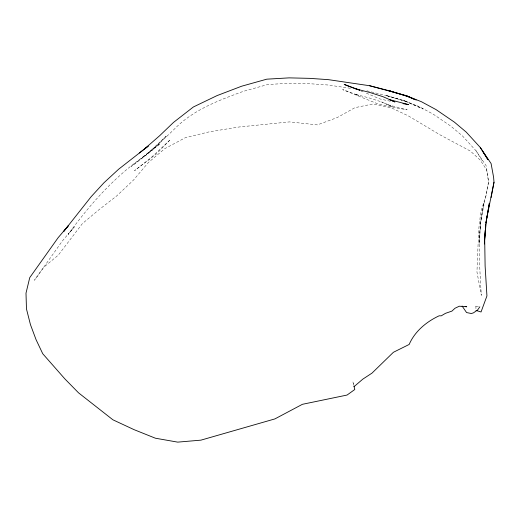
<?xml version="1.0" encoding="UTF-8"?>
<svg xmlns="http://www.w3.org/2000/svg" width="520" height="520" viewBox="0 0 520 520"><rect width="100%" height="100%" fill="white"/><g stroke="black" fill="none" stroke-linecap="round" stroke-linejoin="round"><path stroke-width="0.39" stroke-dasharray="2.6 1.95" d="M386.38 95.57L406.991 101.784L403.442 100.412L423.15 109.031L406.991 101.784L386.38 95.57L403.442 100.412L419.218 106.652L433.322 114.231L451.12 126.367L462.495 135.954L475.963 150.709L486.103 165.633L488.605 182.013L485.888 196.228L480.838 211.64L478.706 229.444L476.95 271.921L481.325 295.347C479.492 264.44 477.041 232.999 484.068 202.52L480.389 223.919L479.043 243.744L481.104 219.076L488.605 182.013L486.707 170.027L480.389 160.238L470.509 151.164L440.011 134.836L408.226 115.823L391.261 107.822L373.146 103.928L354.965 107.659L337.2 117.585L317.395 124.885L289.53 121.901L239.129 126.984L209.567 131.768L185.419 137.651L164.671 148.752L148.453 162.454L133.393 180.186L116.552 196.066L98.638 209.989L82.42 223.567L58.292 255.144L43.849 267.169L34.444 280.248L62.445 240.89L74.367 226.824L68.088 234.52C89.213 205.348 113.21 178.087 142.72 157.17C154.869 147.706 166.127 137.15 177.125 126.386C195.631 108.901 219.713 100.022 243.197 91.397L267.742 84.52L289.257 83.233L309.4 83.701L327.815 84.987L352.053 88.523M142.72 157.17L160.284 143.578L147.199 153.68M366.912 90.818L389.285 96.304M478.413 306.572L474.864 305.988L475.904 306.183L475.95 309.088M390.286 101.237L379.99 98.956L364.637 92.456M387.913 104.754L407.134 109.772L393.972 107.581L378.508 104.163L342.667 89.616L358.67 95.459L355.134 94.27L368.973 97.877L381.55 101.913L392.847 106.906L381.55 101.913M360.99 91L363.181 91.858M475.963 150.709L483.06 161.889M353.581 384.449L352.872 381.667L353.529 384.534M166.173 136.169L152.737 149.988L131.255 166.452L146.425 154.707L166.173 136.169M169.676 140.257L156.299 154.024L134.537 170.638L150.091 158.581L169.676 140.257"/><path stroke-width="0.78" d="M485.31 230.25L484.367 243.984L485.303 230.042M485.42 228.631L485.693 224.594L485.413 228.488M485.901 223.203L489.346 203.287L485.959 223.067M475.988 310.408L481.039 311.974L486.935 295.945L485.115 265.986L484.679 238.608L486.428 219.726L494 182.24L493.603 177.314L491.088 163.534L480.226 147.407L466.226 132.106L454.35 122.103L436.026 109.597L421.369 101.692L405.113 95.323L369.584 85.728L328.464 79.657L309.615 78.351L289.139 77.87L266.78 79.17L241.67 86.203L217.048 95.602L193.381 106.977L173.531 122.401L159.725 135.655L143.774 149.572L118.664 169.195L103.922 182.8L91.169 196.671L63.798 231.322L68.257 225.869M494 182.24L491.094 197.542M479.837 306.807L477.607 309.992L473.473 312.839L471.354 313.528L466.557 312.546L462.098 306.007M68.218 225.823L58.13 237.698L29.738 277.641L26 293.156L26.468 308.945L30.453 324.63L36.062 339.671L42.744 353.737L64.883 378.911L78.526 392.821L112.905 419.803L134.056 429.65L155.383 438.204L177.703 442.13L200.935 440.147L274.898 418.912L302.419 404.307L347.061 395.05L354.803 389.5L353.932 385.892M354.016 386.678L362.804 379.145L372.001 373.12L393.393 352.293L409.175 344.448C414.824 331.318 426.491 321.704 439.173 315.789L441.226 315.848L445.51 313.32L451.919 311.103L455.013 308.243L459.329 306.209L466.739 306.755L465.192 306.507M143.774 149.572L148.245 146.126L139.295 153.004M403.007 103.649L408.59 104.605L389.409 99.619L394.921 101.959L383.214 96.778L370.37 92.632L356.298 89.005L359.749 90.188M369.584 85.728L390.709 91.15L408.947 96.791L416.182 100.041M390.709 91.15L387.835 90.402L408.947 96.791L405.113 95.323L414.622 99.476M359.704 90.148L344.195 84.428L356.61 89.284M483.119 152.016L487.89 159.562L480.226 147.407"/></g></svg>
